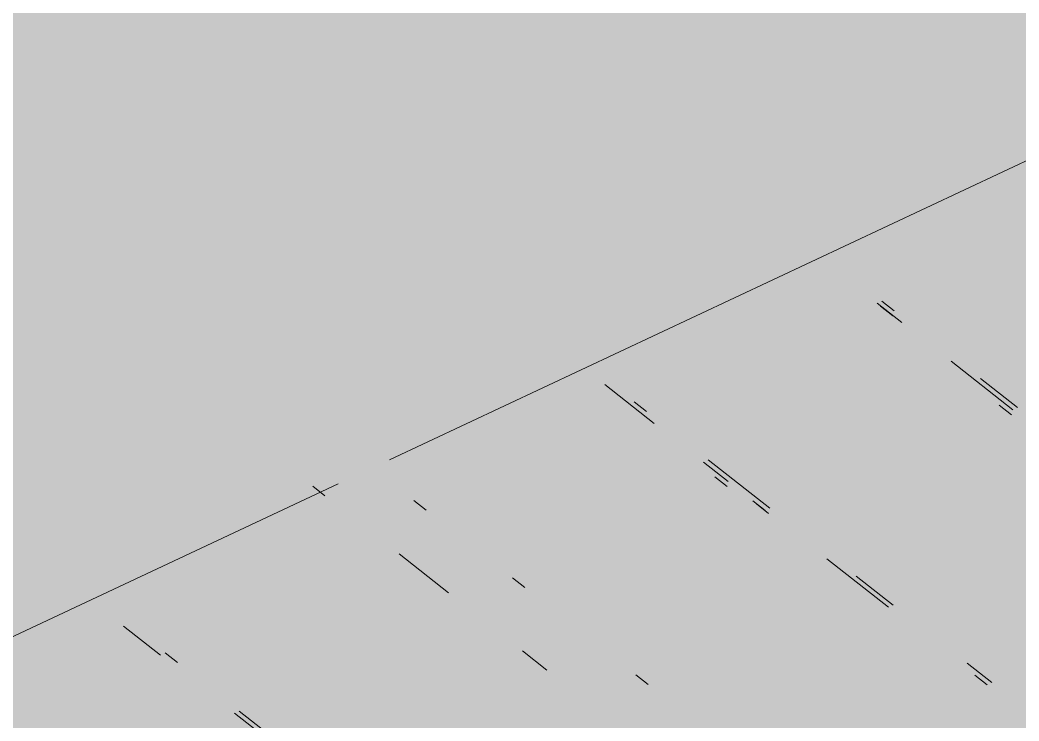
# Model space of a CAD drawing. Header units: millimetres. Extents: x 5 to 1315, y 5 to 292.
# Drawn here: x 1200.957 to 1203.657, y 88.291 to 90.185 of the extents above; entities that cross this region are included whole.
import ezdxf

# ---------------------------------------------------------------- set-up
doc = ezdxf.new("R2010")
doc.units = ezdxf.units.MM
doc.layers.add('EXISTING', color=7, linetype='Continuous')
doc.layers.add('IMAGES', color=7, linetype='Continuous')

# ---------------------------------------------------------------- blocks, each defined once
blk = doc.blocks.new('SHEET_03')
at = {"layer": 'EXISTING', "color": 250, "lineweight": 9}
for p, q in [((301.9558, 88.9968), (305.693, 90.7513)), ((303.273, 89.4197), (303.3397, 89.3674)), ((303.3189, 89.3994), (303.2855, 89.4256)), ((303.3158, 89.3858), (303.2825, 89.4119)), ((303.473, 89.2628), (303.6396, 89.132)), ((302.5374, 89.1998), (302.6707, 89.0951)), ((303.6521, 89.1378), (303.5522, 89.2163)), ((302.6498, 89.1272), (302.6165, 89.1533)), ((303.6366, 89.1183), (303.6033, 89.1445)), ((302.804, 88.9905), (302.8706, 88.9382)), ((302.9831, 88.8656), (302.8165, 88.9964)), ((298.0406, 87.1587), (301.8163, 88.9313)), ((302.8676, 88.9245), (302.8342, 88.9507)), ((301.7478, 88.9254), (301.7811, 88.8992)), ((302.0549, 88.8605), (302.0216, 88.8867)), ((302.9373, 88.8859), (302.9706, 88.8597)), ((302.98, 88.8519), (302.9467, 88.878)), ((301.9811, 88.7422), (302.1144, 88.6376)), ((303.1372, 88.7289), (303.3039, 88.5981)), ((302.3215, 88.6512), (302.2882, 88.6774)), ((303.3164, 88.604), (303.2164, 88.6824)), ((301.2368, 88.5474), (301.3368, 88.4689)), ((301.3826, 88.4486), (301.3493, 88.4748)), ((302.3144, 88.4807), (302.381, 88.4283)), ((303.583, 88.3947), (303.5163, 88.447)), ((302.6548, 88.3897), (302.6215, 88.4158)), ((303.5372, 88.415), (303.5705, 88.3888)), ((301.5368, 88.312), (301.6034, 88.2596)), ((301.6159, 88.2655), (301.5493, 88.3178))]:
    blk.add_line(p, q, dxfattribs=at)
at = {"layer": 'IMAGES', "color": 7}
for points in [[(300.8018, 90.1338), (303.9818, 90.1338), (300.8018, 90.2302), (303.9818, 90.2302)], [(300.5127, 90.0374), (303.7891, 90.0374), (300.5127, 90.1338), (303.7891, 90.1338)], [(300.32, 89.941), (303.5964, 89.941), (300.32, 90.0374), (303.5964, 90.0374)], [(303.5964, 89.941), (303.7891, 89.941), (303.5964, 90.0374), (303.7891, 90.0374)], [(300.2236, 89.8446), (303.5, 89.8446), (300.2236, 89.941), (303.5, 89.941)], [(303.5, 89.8446), (303.5964, 89.8446), (303.5, 89.941), (303.5964, 89.941)], [(303.5964, 89.8446), (303.7891, 89.8446), (303.5964, 89.941), (303.7891, 89.941)], [(300.4164, 89.7482), (303.2109, 89.7482), (300.4164, 89.8446), (303.2109, 89.8446)], [(303.2109, 89.7482), (303.3073, 89.7482), (303.2109, 89.8446), (303.3073, 89.8446)], [(303.3073, 89.7482), (303.4036, 89.7482), (303.3073, 89.8446), (303.4036, 89.8446)], [(303.4036, 89.7482), (303.5, 89.7482), (303.4036, 89.8446), (303.5, 89.8446)], [(303.5, 89.7482), (303.5964, 89.7482), (303.5, 89.8446), (303.5964, 89.8446)], [(303.5964, 89.7482), (303.6927, 89.7482), (303.5964, 89.8446), (303.6927, 89.8446)], [(300.6091, 89.6518), (303.0182, 89.6518), (300.6091, 89.7482), (303.0182, 89.7482)], [(303.0182, 89.6518), (303.2109, 89.6518), (303.0182, 89.7482), (303.2109, 89.7482)], [(303.2109, 89.6518), (303.3073, 89.6518), (303.2109, 89.7482), (303.3073, 89.7482)], [(303.3073, 89.6518), (303.4036, 89.6518), (303.3073, 89.7482), (303.4036, 89.7482)], [(303.4036, 89.6518), (303.5, 89.6518), (303.4036, 89.7482), (303.5, 89.7482)], [(303.5, 89.6518), (303.5964, 89.6518), (303.5, 89.7482), (303.5964, 89.7482)], [(303.5964, 89.6518), (303.6927, 89.6518), (303.5964, 89.7482), (303.6927, 89.7482)], [(300.8982, 89.5554), (302.8255, 89.5554), (300.8982, 89.6518), (302.8255, 89.6518)], [(302.8255, 89.5554), (302.9218, 89.5554), (302.8255, 89.6518), (302.9218, 89.6518)], [(302.9218, 89.5554), (303.0182, 89.5554), (302.9218, 89.6518), (303.0182, 89.6518)], [(303.0182, 89.5554), (303.1145, 89.5554), (303.0182, 89.6518), (303.1145, 89.6518)], [(303.1145, 89.5554), (303.2109, 89.5554), (303.1145, 89.6518), (303.2109, 89.6518)], [(303.2109, 89.5554), (303.3073, 89.5554), (303.2109, 89.6518), (303.3073, 89.6518)], [(303.3073, 89.5554), (303.4036, 89.5554), (303.3073, 89.6518), (303.4036, 89.6518)], [(303.4036, 89.5554), (303.5, 89.5554), (303.4036, 89.6518), (303.5, 89.6518)], [(303.5, 89.5554), (303.5964, 89.5554), (303.5, 89.6518), (303.5964, 89.6518)], [(303.5964, 89.5554), (303.6927, 89.5554), (303.5964, 89.6518), (303.6927, 89.6518)], [(300.8982, 89.4589), (300.9945, 89.4589), (300.8982, 89.5554), (300.9945, 89.5554)], [(300.9945, 89.4589), (302.6327, 89.4589), (300.9945, 89.5554), (302.6327, 89.5554)], [(302.6327, 89.4589), (302.7291, 89.4589), (302.6327, 89.5554), (302.7291, 89.5554)], [(302.7291, 89.4589), (302.8255, 89.4589), (302.7291, 89.5554), (302.8255, 89.5554)], [(302.8255, 89.4589), (302.9218, 89.4589), (302.8255, 89.5554), (302.9218, 89.5554)], [(302.9218, 89.4589), (303.0182, 89.4589), (302.9218, 89.5554), (303.0182, 89.5554)], [(303.0182, 89.4589), (303.1145, 89.4589), (303.0182, 89.5554), (303.1145, 89.5554)], [(303.1145, 89.4589), (303.2109, 89.4589), (303.1145, 89.5554), (303.2109, 89.5554)], [(303.2109, 89.4589), (303.3073, 89.4589), (303.2109, 89.5554), (303.3073, 89.5554)], [(303.3073, 89.4589), (303.4036, 89.4589), (303.3073, 89.5554), (303.4036, 89.5554)], [(303.4036, 89.4589), (303.5964, 89.4589), (303.4036, 89.5554), (303.5964, 89.5554)], [(303.5964, 89.4589), (303.7891, 89.4589), (303.5964, 89.5554), (303.7891, 89.5554)], [(300.8982, 89.3625), (302.3436, 89.3625), (300.8982, 89.4589), (302.3436, 89.4589)], [(302.3436, 89.3625), (302.44, 89.3625), (302.3436, 89.4589), (302.44, 89.4589)], [(302.44, 89.3625), (302.5364, 89.3625), (302.44, 89.4589), (302.5364, 89.4589)], [(302.5364, 89.3625), (302.6327, 89.3625), (302.5364, 89.4589), (302.6327, 89.4589)], [(302.6327, 89.3625), (302.7291, 89.3625), (302.6327, 89.4589), (302.7291, 89.4589)], [(302.7291, 89.3625), (302.8255, 89.3625), (302.7291, 89.4589), (302.8255, 89.4589)], [(302.8255, 89.3625), (302.9218, 89.3625), (302.8255, 89.4589), (302.9218, 89.4589)], [(302.9218, 89.3625), (303.0182, 89.3625), (302.9218, 89.4589), (303.0182, 89.4589)], [(303.0182, 89.3625), (303.1145, 89.3625), (303.0182, 89.4589), (303.1145, 89.4589)], [(303.1145, 89.3625), (303.2109, 89.3625), (303.1145, 89.4589), (303.2109, 89.4589)], [(303.2109, 89.3625), (303.4036, 89.3625), (303.2109, 89.4589), (303.4036, 89.4589)], [(303.4036, 89.3625), (303.5964, 89.3625), (303.4036, 89.4589), (303.5964, 89.4589)], [(303.5964, 89.3625), (303.8855, 89.3625), (303.5964, 89.4589), (303.8855, 89.4589)], [(300.8982, 89.0733), (300.9945, 89.0733), (300.8982, 89.3625), (300.9945, 89.3625)], [(300.9945, 89.2661), (302.1509, 89.2661), (300.9945, 89.3625), (302.1509, 89.3625)], [(302.1509, 89.2661), (302.3436, 89.2661), (302.1509, 89.3625), (302.3436, 89.3625)], [(302.3436, 89.2661), (302.44, 89.2661), (302.3436, 89.3625), (302.44, 89.3625)], [(302.44, 89.2661), (302.5364, 89.2661), (302.44, 89.3625), (302.5364, 89.3625)], [(302.5364, 89.2661), (302.6327, 89.2661), (302.5364, 89.3625), (302.6327, 89.3625)], [(302.6327, 89.2661), (302.7291, 89.2661), (302.6327, 89.3625), (302.7291, 89.3625)], [(302.7291, 89.2661), (302.8255, 89.2661), (302.7291, 89.3625), (302.8255, 89.3625)], [(302.8255, 89.2661), (302.9218, 89.2661), (302.8255, 89.3625), (302.9218, 89.3625)], [(302.9218, 89.2661), (303.0182, 89.2661), (302.9218, 89.3625), (303.0182, 89.3625)], [(303.0182, 89.2661), (303.1145, 89.2661), (303.0182, 89.3625), (303.1145, 89.3625)], [(303.1145, 89.2661), (303.2109, 89.2661), (303.1145, 89.3625), (303.2109, 89.3625)], [(303.2109, 89.2661), (303.3073, 89.2661), (303.2109, 89.3625), (303.3073, 89.3625)], [(303.3073, 89.2661), (303.4036, 89.2661), (303.3073, 89.3625), (303.4036, 89.3625)], [(303.4036, 89.2661), (303.5, 89.2661), (303.4036, 89.3625), (303.5, 89.3625)], [(303.5, 89.2661), (303.5964, 89.2661), (303.5, 89.3625), (303.5964, 89.3625)], [(303.5964, 89.2661), (303.6927, 89.2661), (303.5964, 89.3625), (303.6927, 89.3625)], [(300.9945, 89.1697), (301.8618, 89.1697), (300.9945, 89.2661), (301.8618, 89.2661)], [(301.8618, 89.1697), (301.9582, 89.1697), (301.8618, 89.2661), (301.9582, 89.2661)], [(301.9582, 89.1697), (302.0545, 89.1697), (301.9582, 89.2661), (302.0545, 89.2661)], [(302.0545, 89.1697), (302.1509, 89.1697), (302.0545, 89.2661), (302.1509, 89.2661)], [(302.1509, 89.1697), (302.2473, 89.1697), (302.1509, 89.2661), (302.2473, 89.2661)], [(302.2473, 89.1697), (302.3436, 89.1697), (302.2473, 89.2661), (302.3436, 89.2661)], [(302.3436, 89.1697), (302.44, 89.1697), (302.3436, 89.2661), (302.44, 89.2661)], [(302.44, 89.1697), (302.5364, 89.1697), (302.44, 89.2661), (302.5364, 89.2661)], [(302.5364, 89.1697), (302.6327, 89.1697), (302.5364, 89.2661), (302.6327, 89.2661)], [(302.6327, 89.1697), (302.7291, 89.1697), (302.6327, 89.2661), (302.7291, 89.2661)], [(302.7291, 89.1697), (302.8255, 89.1697), (302.7291, 89.2661), (302.8255, 89.2661)], [(302.8255, 89.1697), (302.9218, 89.1697), (302.8255, 89.2661), (302.9218, 89.2661)], [(302.9218, 89.1697), (303.3073, 89.1697), (302.9218, 89.2661), (303.3073, 89.2661)], [(303.3073, 89.1697), (303.4036, 89.1697), (303.3073, 89.2661), (303.4036, 89.2661)], [(303.4036, 89.1697), (303.5, 89.1697), (303.4036, 89.2661), (303.5, 89.2661)], [(303.5, 89.1697), (303.5964, 89.1697), (303.5, 89.2661), (303.5964, 89.2661)], [(303.5964, 89.1697), (303.6927, 89.1697), (303.5964, 89.2661), (303.6927, 89.2661)], [(300.9945, 89.0733), (301.7655, 89.0733), (300.9945, 89.1697), (301.7655, 89.1697)], [(301.7655, 89.0733), (301.8618, 89.0733), (301.7655, 89.1697), (301.8618, 89.1697)], [(301.8618, 89.0733), (301.9582, 89.0733), (301.8618, 89.1697), (301.9582, 89.1697)], [(301.9582, 89.0733), (302.0545, 89.0733), (301.9582, 89.1697), (302.0545, 89.1697)], [(302.0545, 89.0733), (302.1509, 89.0733), (302.0545, 89.1697), (302.1509, 89.1697)], [(302.1509, 89.0733), (302.2473, 89.0733), (302.1509, 89.1697), (302.2473, 89.1697)], [(302.2473, 89.0733), (302.3436, 89.0733), (302.2473, 89.1697), (302.3436, 89.1697)], [(302.3436, 89.0733), (302.44, 89.0733), (302.3436, 89.1697), (302.44, 89.1697)], [(302.44, 89.0733), (302.5364, 89.0733), (302.44, 89.1697), (302.5364, 89.1697)], [(302.5364, 89.0733), (302.7291, 89.0733), (302.5364, 89.1697), (302.7291, 89.1697)], [(302.7291, 89.0733), (302.8255, 89.0733), (302.7291, 89.1697), (302.8255, 89.1697)], [(302.8255, 89.0733), (302.9218, 89.0733), (302.8255, 89.1697), (302.9218, 89.1697)], [(302.9218, 89.0733), (303.4036, 89.0733), (302.9218, 89.1697), (303.4036, 89.1697)], [(303.4036, 89.0733), (303.5, 89.0733), (303.4036, 89.1697), (303.5, 89.1697)], [(303.5, 89.0733), (303.5964, 89.0733), (303.5, 89.1697), (303.5964, 89.1697)], [(303.5964, 89.0733), (303.6927, 89.0733), (303.5964, 89.1697), (303.6927, 89.1697)], [(300.8982, 88.9769), (301.6691, 88.9769), (300.8982, 89.0733), (301.6691, 89.0733)], [(301.6691, 88.9769), (301.7655, 88.9769), (301.6691, 89.0733), (301.7655, 89.0733)], [(301.7655, 88.9769), (301.8618, 88.9769), (301.7655, 89.0733), (301.8618, 89.0733)], [(301.8618, 88.9769), (302.0545, 88.9769), (301.8618, 89.0733), (302.0545, 89.0733)], [(302.0545, 88.9769), (302.2473, 88.9769), (302.0545, 89.0733), (302.2473, 89.0733)], [(302.2473, 88.9769), (302.44, 88.9769), (302.2473, 89.0733), (302.44, 89.0733)], [(302.44, 88.9769), (302.5364, 88.9769), (302.44, 89.0733), (302.5364, 89.0733)], [(302.5364, 88.9769), (302.6327, 88.9769), (302.5364, 89.0733), (302.6327, 89.0733)], [(302.6327, 88.9769), (302.7291, 88.9769), (302.6327, 89.0733), (302.7291, 89.0733)], [(302.7291, 88.9769), (302.8255, 88.9769), (302.7291, 89.0733), (302.8255, 89.0733)], [(302.8255, 88.9769), (302.9218, 88.9769), (302.8255, 89.0733), (302.9218, 89.0733)], [(302.9218, 88.9769), (303.0182, 88.9769), (302.9218, 89.0733), (303.0182, 89.0733)], [(303.0182, 88.9769), (303.5, 88.9769), (303.0182, 89.0733), (303.5, 89.0733)], [(303.5, 88.9769), (303.5964, 88.9769), (303.5, 89.0733), (303.5964, 89.0733)], [(303.5964, 88.9769), (303.6927, 88.9769), (303.5964, 89.0733), (303.6927, 89.0733)], [(300.8018, 88.8805), (301.2836, 88.8805), (300.8018, 88.9769), (301.2836, 88.9769)], [(301.2836, 88.8805), (301.38, 88.8805), (301.2836, 88.9769), (301.38, 88.9769)], [(301.38, 88.8805), (301.5727, 88.8805), (301.38, 88.9769), (301.5727, 88.9769)], [(301.5727, 88.8805), (301.7655, 88.8805), (301.5727, 88.9769), (301.7655, 88.9769)], [(301.7655, 88.8805), (301.8618, 88.8805), (301.7655, 88.9769), (301.8618, 88.9769)], [(301.8618, 88.8805), (301.9582, 88.8805), (301.8618, 88.9769), (301.9582, 88.9769)], [(301.9582, 88.8805), (302.0545, 88.8805), (301.9582, 88.9769), (302.0545, 88.9769)], [(302.0545, 88.8805), (302.1509, 88.8805), (302.0545, 88.9769), (302.1509, 88.9769)], [(302.1509, 88.8805), (302.2473, 88.8805), (302.1509, 88.9769), (302.2473, 88.9769)], [(302.2473, 88.8805), (302.6327, 88.8805), (302.2473, 88.9769), (302.6327, 88.9769)], [(302.6327, 88.8805), (302.7291, 88.8805), (302.6327, 88.9769), (302.7291, 88.9769)], [(302.7291, 88.8805), (302.8255, 88.8805), (302.7291, 88.9769), (302.8255, 88.9769)], [(302.8255, 88.8805), (303.0182, 88.8805), (302.8255, 88.9769), (303.0182, 88.9769)], [(303.0182, 88.8805), (303.2109, 88.8805), (303.0182, 88.9769), (303.2109, 88.9769)], [(303.2109, 88.8805), (303.6927, 88.8805), (303.2109, 88.9769), (303.6927, 88.9769)], [(300.7055, 88.7841), (301.0909, 88.7841), (300.7055, 88.8805), (301.0909, 88.8805)], [(301.0909, 88.7841), (301.1873, 88.7841), (301.0909, 88.8805), (301.1873, 88.8805)], [(301.1873, 88.7841), (301.2836, 88.7841), (301.1873, 88.8805), (301.2836, 88.8805)], [(301.2836, 88.7841), (301.38, 88.7841), (301.2836, 88.8805), (301.38, 88.8805)], [(301.38, 88.7841), (301.4764, 88.7841), (301.38, 88.8805), (301.4764, 88.8805)], [(301.4764, 88.7841), (301.5727, 88.7841), (301.4764, 88.8805), (301.5727, 88.8805)], [(301.5727, 88.7841), (301.6691, 88.7841), (301.5727, 88.8805), (301.6691, 88.8805)], [(301.6691, 88.7841), (301.7655, 88.7841), (301.6691, 88.8805), (301.7655, 88.8805)], [(301.7655, 88.7841), (301.8618, 88.7841), (301.7655, 88.8805), (301.8618, 88.8805)], [(301.8618, 88.7841), (301.9582, 88.7841), (301.8618, 88.8805), (301.9582, 88.8805)], [(301.9582, 88.7841), (302.0545, 88.7841), (301.9582, 88.8805), (302.0545, 88.8805)], [(302.0545, 88.7841), (302.1509, 88.7841), (302.0545, 88.8805), (302.1509, 88.8805)], [(302.1509, 88.7841), (302.2473, 88.7841), (302.1509, 88.8805), (302.2473, 88.8805)], [(302.2473, 88.7841), (302.3436, 88.7841), (302.2473, 88.8805), (302.3436, 88.8805)], [(302.3436, 88.7841), (302.7291, 88.7841), (302.3436, 88.8805), (302.7291, 88.8805)], [(302.7291, 88.7841), (302.8255, 88.7841), (302.7291, 88.8805), (302.8255, 88.8805)], [(302.8255, 88.7841), (302.9218, 88.7841), (302.8255, 88.8805), (302.9218, 88.8805)], [(302.9218, 88.7841), (303.1145, 88.7841), (302.9218, 88.8805), (303.1145, 88.8805)], [(303.1145, 88.7841), (303.2109, 88.7841), (303.1145, 88.8805), (303.2109, 88.8805)], [(303.2109, 88.7841), (303.3073, 88.7841), (303.2109, 88.8805), (303.3073, 88.8805)], [(303.3073, 88.7841), (303.7891, 88.7841), (303.3073, 88.8805), (303.7891, 88.8805)], [(300.8982, 88.6877), (301.0909, 88.6877), (300.8982, 88.7841), (301.0909, 88.7841)], [(301.0909, 88.6877), (301.1873, 88.6877), (301.0909, 88.7841), (301.1873, 88.7841)], [(301.1873, 88.6877), (301.38, 88.6877), (301.1873, 88.7841), (301.38, 88.7841)], [(301.38, 88.6877), (301.4764, 88.6877), (301.38, 88.7841), (301.4764, 88.7841)], [(301.4764, 88.6877), (301.5727, 88.6877), (301.4764, 88.7841), (301.5727, 88.7841)], [(301.5727, 88.6877), (301.6691, 88.6877), (301.5727, 88.7841), (301.6691, 88.7841)], [(301.6691, 88.6877), (301.8618, 88.6877), (301.6691, 88.7841), (301.8618, 88.7841)], [(301.8618, 88.6877), (301.9582, 88.6877), (301.8618, 88.7841), (301.9582, 88.7841)], [(301.9582, 88.6877), (302.1509, 88.6877), (301.9582, 88.7841), (302.1509, 88.7841)], [(302.1509, 88.5913), (302.2473, 88.5913), (302.1509, 88.7841), (302.2473, 88.7841)], [(302.2473, 88.6877), (302.3436, 88.6877), (302.2473, 88.7841), (302.3436, 88.7841)], [(302.3436, 88.6877), (302.44, 88.6877), (302.3436, 88.7841), (302.44, 88.7841)], [(302.44, 88.6877), (302.9218, 88.6877), (302.44, 88.7841), (302.9218, 88.7841)], [(302.9218, 88.6877), (303.0182, 88.6877), (302.9218, 88.7841), (303.0182, 88.7841)], [(303.0182, 88.6877), (303.1145, 88.6877), (303.0182, 88.7841), (303.1145, 88.7841)], [(303.1145, 88.6877), (303.2109, 88.6877), (303.1145, 88.7841), (303.2109, 88.7841)], [(303.2109, 88.6877), (303.3073, 88.6877), (303.2109, 88.7841), (303.3073, 88.7841)], [(303.3073, 88.6877), (303.4036, 88.6877), (303.3073, 88.7841), (303.4036, 88.7841)], [(303.4036, 88.6877), (303.8855, 88.6877), (303.4036, 88.7841), (303.8855, 88.7841)], [(300.8982, 88.5913), (300.9945, 88.5913), (300.8982, 88.6877), (300.9945, 88.6877)], [(300.9945, 88.5913), (301.0909, 88.5913), (300.9945, 88.6877), (301.0909, 88.6877)], [(301.0909, 88.5913), (301.1873, 88.5913), (301.0909, 88.6877), (301.1873, 88.6877)], [(301.1873, 88.5913), (301.2836, 88.5913), (301.1873, 88.6877), (301.2836, 88.6877)], [(301.2836, 88.4949), (301.38, 88.4949), (301.2836, 88.6877), (301.38, 88.6877)], [(301.38, 88.5913), (301.5727, 88.5913), (301.38, 88.6877), (301.5727, 88.6877)], [(301.5727, 88.5913), (301.6691, 88.5913), (301.5727, 88.6877), (301.6691, 88.6877)], [(301.6691, 88.5913), (301.8618, 88.5913), (301.6691, 88.6877), (301.8618, 88.6877)], [(301.8618, 88.5913), (301.9582, 88.5913), (301.8618, 88.6877), (301.9582, 88.6877)], [(301.9582, 88.5913), (302.0545, 88.5913), (301.9582, 88.6877), (302.0545, 88.6877)], [(302.0545, 88.5913), (302.1509, 88.5913), (302.0545, 88.6877), (302.1509, 88.6877)], [(302.2473, 88.5913), (302.44, 88.5913), (302.2473, 88.6877), (302.44, 88.6877)], [(302.44, 88.5913), (302.5364, 88.5913), (302.44, 88.6877), (302.5364, 88.6877)], [(302.5364, 88.5913), (302.6327, 88.5913), (302.5364, 88.6877), (302.6327, 88.6877)], [(302.6327, 88.5913), (303.0182, 88.5913), (302.6327, 88.6877), (303.0182, 88.6877)], [(303.0182, 88.5913), (303.1145, 88.5913), (303.0182, 88.6877), (303.1145, 88.6877)], [(303.1145, 88.5913), (303.2109, 88.5913), (303.1145, 88.6877), (303.2109, 88.6877)], [(303.2109, 88.5913), (303.3073, 88.5913), (303.2109, 88.6877), (303.3073, 88.6877)], [(303.3073, 88.5913), (303.4036, 88.5913), (303.3073, 88.6877), (303.4036, 88.6877)], [(303.4036, 88.5913), (303.5, 88.5913), (303.4036, 88.6877), (303.5, 88.6877)], [(303.5, 88.5913), (303.9818, 88.5913), (303.5, 88.6877), (303.9818, 88.6877)], [(300.8982, 88.4949), (300.9945, 88.4949), (300.8982, 88.5913), (300.9945, 88.5913)], [(300.9945, 88.4949), (301.0909, 88.4949), (300.9945, 88.5913), (301.0909, 88.5913)], [(301.0909, 88.4949), (301.1873, 88.4949), (301.0909, 88.5913), (301.1873, 88.5913)], [(301.1873, 88.4949), (301.2836, 88.4949), (301.1873, 88.5913), (301.2836, 88.5913)], [(301.38, 88.4949), (301.4764, 88.4949), (301.38, 88.5913), (301.4764, 88.5913)], [(301.4764, 88.4949), (301.5727, 88.4949), (301.4764, 88.5913), (301.5727, 88.5913)], [(301.5727, 88.4949), (301.9582, 88.4949), (301.5727, 88.5913), (301.9582, 88.5913)], [(301.9582, 88.4949), (302.0545, 88.4949), (301.9582, 88.5913), (302.0545, 88.5913)], [(302.0545, 88.4949), (302.1509, 88.4949), (302.0545, 88.5913), (302.1509, 88.5913)], [(302.1509, 88.4949), (302.2473, 88.4949), (302.1509, 88.5913), (302.2473, 88.5913)], [(302.2473, 88.4949), (302.3436, 88.4949), (302.2473, 88.5913), (302.3436, 88.5913)], [(302.3436, 88.4949), (302.5364, 88.4949), (302.3436, 88.5913), (302.5364, 88.5913)], [(302.5364, 88.4949), (302.6327, 88.4949), (302.5364, 88.5913), (302.6327, 88.5913)], [(302.6327, 88.4949), (302.7291, 88.4949), (302.6327, 88.5913), (302.7291, 88.5913)], [(302.7291, 88.4949), (303.1145, 88.4949), (302.7291, 88.5913), (303.1145, 88.5913)], [(303.1145, 88.4949), (303.2109, 88.4949), (303.1145, 88.5913), (303.2109, 88.5913)], [(303.2109, 88.4949), (303.3073, 88.4949), (303.2109, 88.5913), (303.3073, 88.5913)], [(303.3073, 88.4949), (303.5, 88.4949), (303.3073, 88.5913), (303.5, 88.5913)], [(303.5, 88.4949), (303.5964, 88.4949), (303.5, 88.5913), (303.5964, 88.5913)], [(303.5964, 88.4949), (303.6927, 88.4949), (303.5964, 88.5913), (303.6927, 88.5913)], [(300.8982, 88.3985), (300.9945, 88.3985), (300.8982, 88.4949), (300.9945, 88.4949)], [(300.9945, 88.3985), (301.0909, 88.3985), (300.9945, 88.4949), (301.0909, 88.4949)], [(301.0909, 88.3985), (301.1873, 88.3985), (301.0909, 88.4949), (301.1873, 88.4949)], [(301.1873, 88.3985), (301.2836, 88.3985), (301.1873, 88.4949), (301.2836, 88.4949)], [(301.2836, 88.3985), (301.4764, 88.3985), (301.2836, 88.4949), (301.4764, 88.4949)], [(301.4764, 88.3985), (301.5727, 88.3985), (301.4764, 88.4949), (301.5727, 88.4949)], [(301.5727, 88.3985), (301.6691, 88.3985), (301.5727, 88.4949), (301.6691, 88.4949)], [(301.6691, 88.3985), (302.0545, 88.3985), (301.6691, 88.4949), (302.0545, 88.4949)], [(302.0545, 88.3985), (302.1509, 88.3985), (302.0545, 88.4949), (302.1509, 88.4949)], [(302.1509, 88.3985), (302.2473, 88.3985), (302.1509, 88.4949), (302.2473, 88.4949)], [(302.2473, 88.3985), (302.3436, 88.3985), (302.2473, 88.4949), (302.3436, 88.4949)], [(302.3436, 88.3021), (302.44, 88.3021), (302.3436, 88.4949), (302.44, 88.4949)], [(302.44, 88.3021), (302.5364, 88.3021), (302.44, 88.4949), (302.5364, 88.4949)], [(302.5364, 88.3021), (302.6327, 88.3021), (302.5364, 88.4949), (302.6327, 88.4949)], [(302.6327, 88.3985), (302.7291, 88.3985), (302.6327, 88.4949), (302.7291, 88.4949)], [(302.7291, 88.3985), (302.8255, 88.3985), (302.7291, 88.4949), (302.8255, 88.4949)], [(302.8255, 88.3985), (302.9218, 88.3985), (302.8255, 88.4949), (302.9218, 88.4949)], [(302.9218, 88.3985), (303.2109, 88.3985), (302.9218, 88.4949), (303.2109, 88.4949)], [(303.2109, 88.3985), (303.4036, 88.3985), (303.2109, 88.4949), (303.4036, 88.4949)], [(303.4036, 88.3985), (303.5964, 88.3985), (303.4036, 88.4949), (303.5964, 88.4949)], [(303.5964, 88.3985), (303.6927, 88.3985), (303.5964, 88.4949), (303.6927, 88.4949)], [(300.8982, 88.3021), (300.9945, 88.3021), (300.8982, 88.3985), (300.9945, 88.3985)], [(300.9945, 88.3021), (301.0909, 88.3021), (300.9945, 88.3985), (301.0909, 88.3985)], [(301.0909, 88.3021), (301.2836, 88.3021), (301.0909, 88.3985), (301.2836, 88.3985)], [(301.2836, 88.3021), (301.38, 88.3021), (301.2836, 88.3985), (301.38, 88.3985)], [(301.38, 88.3021), (301.4764, 88.3021), (301.38, 88.3985), (301.4764, 88.3985)], [(301.4764, 88.2057), (301.5727, 88.2057), (301.4764, 88.3985), (301.5727, 88.3985)], [(301.5727, 88.3021), (301.6691, 88.3021), (301.5727, 88.3985), (301.6691, 88.3985)], [(301.6691, 88.3021), (301.7655, 88.3021), (301.6691, 88.3985), (301.7655, 88.3985)], [(301.7655, 88.3021), (302.2473, 88.3021), (301.7655, 88.3985), (302.2473, 88.3985)], [(302.2473, 88.3021), (302.3436, 88.3021), (302.2473, 88.3985), (302.3436, 88.3985)], [(302.6327, 88.3021), (302.8255, 88.3021), (302.6327, 88.3985), (302.8255, 88.3985)], [(302.8255, 88.3021), (302.9218, 88.3021), (302.8255, 88.3985), (302.9218, 88.3985)], [(302.9218, 88.3021), (303.0182, 88.3021), (302.9218, 88.3985), (303.0182, 88.3985)], [(303.0182, 88.3021), (303.4036, 88.3021), (303.0182, 88.3985), (303.4036, 88.3985)], [(303.4036, 88.3021), (303.5, 88.3021), (303.4036, 88.3985), (303.5, 88.3985)], [(303.5, 88.3021), (303.6927, 88.3021), (303.5, 88.3985), (303.6927, 88.3985)], [(300.8982, 88.2057), (301.4764, 88.2057), (300.8982, 88.3021), (301.4764, 88.3021)], [(301.5727, 88.2057), (301.6691, 88.2057), (301.5727, 88.3021), (301.6691, 88.3021)], [(301.6691, 88.2057), (301.7655, 88.2057), (301.6691, 88.3021), (301.7655, 88.3021)], [(301.7655, 88.2057), (301.8618, 88.2057), (301.7655, 88.3021), (301.8618, 88.3021)], [(301.8618, 88.2057), (301.9582, 88.2057), (301.8618, 88.3021), (301.9582, 88.3021)], [(301.9582, 88.2057), (302.3436, 88.2057), (301.9582, 88.3021), (302.3436, 88.3021)], [(302.3436, 88.2057), (302.44, 88.2057), (302.3436, 88.3021), (302.44, 88.3021)], [(302.44, 88.2057), (302.5364, 88.2057), (302.44, 88.3021), (302.5364, 88.3021)], [(302.5364, 88.2057), (302.6327, 88.2057), (302.5364, 88.3021), (302.6327, 88.3021)], [(302.6327, 88.2057), (302.7291, 88.2057), (302.6327, 88.3021), (302.7291, 88.3021)], [(302.7291, 88.2057), (302.8255, 88.2057), (302.7291, 88.3021), (302.8255, 88.3021)], [(302.8255, 88.2057), (302.9218, 88.2057), (302.8255, 88.3021), (302.9218, 88.3021)], [(302.9218, 88.2057), (303.1145, 88.2057), (302.9218, 88.3021), (303.1145, 88.3021)], [(303.1145, 88.2057), (303.5, 88.2057), (303.1145, 88.3021), (303.5, 88.3021)], [(303.5, 88.2057), (303.5964, 88.2057), (303.5, 88.3021), (303.5964, 88.3021)], [(303.5964, 88.2057), (303.6927, 88.2057), (303.5964, 88.3021), (303.6927, 88.3021)]]:
    blk.add_solid(points, dxfattribs=at)

msp = doc.modelspace()

# ---------------------------------------------------------------- block references
msp.add_blockref('SHEET_03', (900, 0))

doc.saveas('drawing.dxf')
